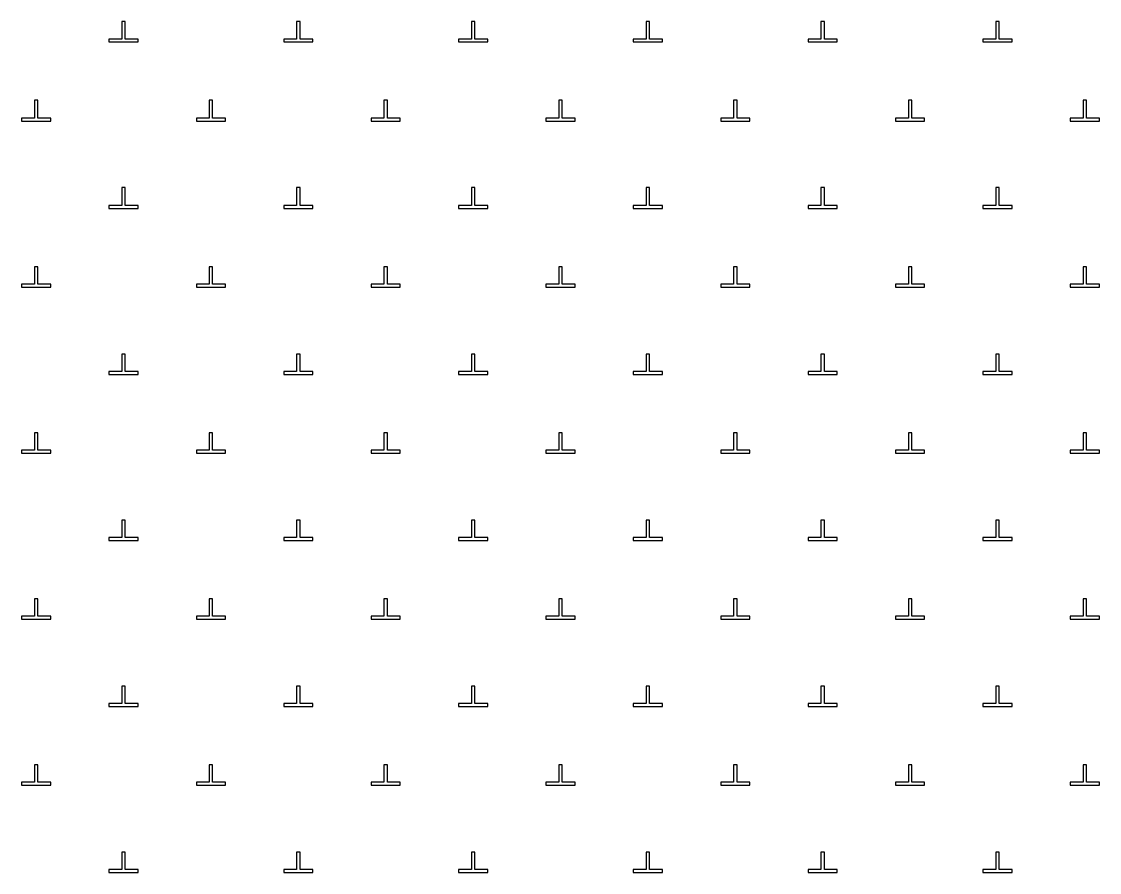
# Model space of a CAD drawing. Extents: x 550890 to 551618, y 1839259 to 1840146.
# Drawn here: x 551456.14 to 551474.64, y 1840002.93 to 1840017.54 of the extents above; entities that cross this region are included whole.
import ezdxf

# ---------------------------------------------------------------- set-up
doc = ezdxf.new("R2010")
doc.units = 0
doc.layers.add('Level 19', color=7, linetype='Continuous')

msp = doc.modelspace()

# ---------------------------------------------------------------- linework, layer by layer
at = {"layer": 'Level 19'}
for p, q in [((551457.92, 1840017.54), (551457.86, 1840017.54)), ((551457.86, 1840017.54), (551457.86, 1840017.24)), ((551457.92, 1840017.24), (551457.92, 1840017.54)), ((551460.92, 1840017.54), (551460.86, 1840017.54)), ((551460.86, 1840017.54), (551460.86, 1840017.24)), ((551460.92, 1840017.24), (551460.92, 1840017.54)), ((551463.92, 1840017.54), (551463.86, 1840017.54)), ((551463.86, 1840017.54), (551463.86, 1840017.24)), ((551463.92, 1840017.24), (551463.92, 1840017.54)), ((551466.92, 1840017.54), (551466.86, 1840017.54)), ((551466.86, 1840017.54), (551466.86, 1840017.24)), ((551466.92, 1840017.24), (551466.92, 1840017.54)), ((551469.92, 1840017.54), (551469.86, 1840017.54)), ((551469.86, 1840017.54), (551469.86, 1840017.24)), ((551469.92, 1840017.24), (551469.92, 1840017.54)), ((551472.92, 1840017.54), (551472.86, 1840017.54)), ((551472.86, 1840017.54), (551472.86, 1840017.24)), ((551472.92, 1840017.24), (551472.92, 1840017.54)), ((551457.86, 1840017.24), (551457.64, 1840017.24)), ((551457.64, 1840017.24), (551457.64, 1840017.19)), ((551458.14, 1840017.24), (551457.92, 1840017.24)), ((551458.14, 1840017.19), (551458.14, 1840017.24)), ((551460.86, 1840017.24), (551460.64, 1840017.24)), ((551460.64, 1840017.24), (551460.64, 1840017.19)), ((551461.14, 1840017.24), (551460.92, 1840017.24)), ((551461.14, 1840017.19), (551461.14, 1840017.24)), ((551463.86, 1840017.24), (551463.64, 1840017.24)), ((551463.64, 1840017.24), (551463.64, 1840017.19)), ((551464.14, 1840017.24), (551463.92, 1840017.24)), ((551464.14, 1840017.19), (551464.14, 1840017.24)), ((551466.86, 1840017.24), (551466.64, 1840017.24)), ((551466.64, 1840017.24), (551466.64, 1840017.19)), ((551467.14, 1840017.24), (551466.92, 1840017.24)), ((551467.14, 1840017.19), (551467.14, 1840017.24)), ((551469.86, 1840017.24), (551469.64, 1840017.24)), ((551469.64, 1840017.24), (551469.64, 1840017.19)), ((551470.14, 1840017.24), (551469.92, 1840017.24)), ((551470.14, 1840017.19), (551470.14, 1840017.24)), ((551472.86, 1840017.24), (551472.64, 1840017.24)), ((551472.64, 1840017.24), (551472.64, 1840017.19)), ((551473.14, 1840017.24), (551472.92, 1840017.24)), ((551473.14, 1840017.19), (551473.14, 1840017.24)), ((551457.64, 1840017.19), (551458.14, 1840017.19)), ((551460.64, 1840017.19), (551461.14, 1840017.19)), ((551463.64, 1840017.19), (551464.14, 1840017.19)), ((551466.64, 1840017.19), (551467.14, 1840017.19)), ((551469.64, 1840017.19), (551470.14, 1840017.19)), ((551472.64, 1840017.19), (551473.14, 1840017.19)), ((551456.42, 1840016.19), (551456.36, 1840016.19)), ((551456.36, 1840016.19), (551456.36, 1840015.88)), ((551456.42, 1840015.88), (551456.42, 1840016.19)), ((551459.42, 1840016.19), (551459.36, 1840016.19)), ((551459.36, 1840016.19), (551459.36, 1840015.88)), ((551459.42, 1840015.88), (551459.42, 1840016.19)), ((551462.42, 1840016.19), (551462.36, 1840016.19)), ((551462.36, 1840016.19), (551462.36, 1840015.88)), ((551462.42, 1840015.88), (551462.42, 1840016.19)), ((551465.42, 1840016.19), (551465.36, 1840016.19)), ((551465.36, 1840016.19), (551465.36, 1840015.88)), ((551465.42, 1840015.88), (551465.42, 1840016.19)), ((551468.42, 1840016.19), (551468.36, 1840016.19)), ((551468.36, 1840016.19), (551468.36, 1840015.88)), ((551468.42, 1840015.88), (551468.42, 1840016.19)), ((551471.42, 1840016.19), (551471.36, 1840016.19)), ((551471.36, 1840016.19), (551471.36, 1840015.88)), ((551471.42, 1840015.88), (551471.42, 1840016.19)), ((551474.42, 1840016.19), (551474.36, 1840016.19)), ((551474.36, 1840016.19), (551474.36, 1840015.88)), ((551474.42, 1840015.88), (551474.42, 1840016.19)), ((551456.36, 1840015.88), (551456.14, 1840015.88)), ((551456.14, 1840015.88), (551456.14, 1840015.83)), ((551456.14, 1840015.83), (551456.64, 1840015.83)), ((551456.64, 1840015.88), (551456.42, 1840015.88)), ((551456.64, 1840015.83), (551456.64, 1840015.88)), ((551459.36, 1840015.88), (551459.14, 1840015.88)), ((551459.14, 1840015.88), (551459.14, 1840015.83)), ((551459.14, 1840015.83), (551459.64, 1840015.83)), ((551459.64, 1840015.88), (551459.42, 1840015.88)), ((551459.64, 1840015.83), (551459.64, 1840015.88)), ((551462.36, 1840015.88), (551462.14, 1840015.88)), ((551462.14, 1840015.88), (551462.14, 1840015.83)), ((551462.14, 1840015.83), (551462.64, 1840015.83)), ((551462.64, 1840015.88), (551462.42, 1840015.88)), ((551462.64, 1840015.83), (551462.64, 1840015.88)), ((551465.36, 1840015.88), (551465.14, 1840015.88)), ((551465.14, 1840015.88), (551465.14, 1840015.83)), ((551465.14, 1840015.83), (551465.64, 1840015.83)), ((551465.64, 1840015.88), (551465.42, 1840015.88)), ((551465.64, 1840015.83), (551465.64, 1840015.88)), ((551468.36, 1840015.88), (551468.14, 1840015.88)), ((551468.14, 1840015.88), (551468.14, 1840015.83)), ((551468.14, 1840015.83), (551468.64, 1840015.83)), ((551468.64, 1840015.88), (551468.42, 1840015.88)), ((551468.64, 1840015.83), (551468.64, 1840015.88)), ((551471.36, 1840015.88), (551471.14, 1840015.88)), ((551471.14, 1840015.88), (551471.14, 1840015.83)), ((551471.14, 1840015.83), (551471.64, 1840015.83)), ((551471.64, 1840015.88), (551471.42, 1840015.88)), ((551471.64, 1840015.83), (551471.64, 1840015.88)), ((551474.36, 1840015.88), (551474.14, 1840015.88)), ((551474.14, 1840015.88), (551474.14, 1840015.83)), ((551474.14, 1840015.83), (551474.64, 1840015.83)), ((551474.64, 1840015.88), (551474.42, 1840015.88)), ((551474.64, 1840015.83), (551474.64, 1840015.88)), ((551457.92, 1840014.69), (551457.86, 1840014.69)), ((551457.86, 1840014.69), (551457.86, 1840014.38)), ((551457.92, 1840014.38), (551457.92, 1840014.69)), ((551460.92, 1840014.69), (551460.86, 1840014.69)), ((551460.86, 1840014.69), (551460.86, 1840014.38)), ((551460.92, 1840014.38), (551460.92, 1840014.69)), ((551463.92, 1840014.69), (551463.86, 1840014.69)), ((551463.86, 1840014.69), (551463.86, 1840014.38)), ((551463.92, 1840014.38), (551463.92, 1840014.69)), ((551466.92, 1840014.69), (551466.86, 1840014.69)), ((551466.86, 1840014.69), (551466.86, 1840014.38)), ((551466.92, 1840014.38), (551466.92, 1840014.69)), ((551469.92, 1840014.69), (551469.86, 1840014.69)), ((551469.86, 1840014.69), (551469.86, 1840014.38)), ((551469.92, 1840014.38), (551469.92, 1840014.69)), ((551472.92, 1840014.69), (551472.86, 1840014.69)), ((551472.86, 1840014.69), (551472.86, 1840014.38)), ((551472.92, 1840014.38), (551472.92, 1840014.69)), ((551457.86, 1840014.38), (551457.64, 1840014.38)), ((551457.64, 1840014.38), (551457.64, 1840014.33)), ((551457.64, 1840014.33), (551458.14, 1840014.33)), ((551458.14, 1840014.38), (551457.92, 1840014.38)), ((551458.14, 1840014.33), (551458.14, 1840014.38)), ((551460.86, 1840014.38), (551460.64, 1840014.38)), ((551460.64, 1840014.38), (551460.64, 1840014.33)), ((551460.64, 1840014.33), (551461.14, 1840014.33)), ((551461.14, 1840014.38), (551460.92, 1840014.38)), ((551461.14, 1840014.33), (551461.14, 1840014.38)), ((551463.86, 1840014.38), (551463.64, 1840014.38)), ((551463.64, 1840014.38), (551463.64, 1840014.33)), ((551463.64, 1840014.33), (551464.14, 1840014.33)), ((551464.14, 1840014.38), (551463.92, 1840014.38)), ((551464.14, 1840014.33), (551464.14, 1840014.38)), ((551466.86, 1840014.38), (551466.64, 1840014.38)), ((551466.64, 1840014.38), (551466.64, 1840014.33)), ((551466.64, 1840014.33), (551467.14, 1840014.33)), ((551467.14, 1840014.38), (551466.92, 1840014.38)), ((551467.14, 1840014.33), (551467.14, 1840014.38)), ((551469.86, 1840014.38), (551469.64, 1840014.38)), ((551469.64, 1840014.38), (551469.64, 1840014.33)), ((551469.64, 1840014.33), (551470.14, 1840014.33)), ((551470.14, 1840014.38), (551469.92, 1840014.38)), ((551470.14, 1840014.33), (551470.14, 1840014.38)), ((551472.86, 1840014.38), (551472.64, 1840014.38)), ((551472.64, 1840014.38), (551472.64, 1840014.33)), ((551472.64, 1840014.33), (551473.14, 1840014.33)), ((551473.14, 1840014.38), (551472.92, 1840014.38)), ((551473.14, 1840014.33), (551473.14, 1840014.38)), ((551456.42, 1840013.33), (551456.36, 1840013.33)), ((551456.36, 1840013.33), (551456.36, 1840013.03)), ((551456.42, 1840013.03), (551456.42, 1840013.33)), ((551459.42, 1840013.33), (551459.36, 1840013.33)), ((551459.36, 1840013.33), (551459.36, 1840013.03)), ((551459.42, 1840013.03), (551459.42, 1840013.33)), ((551462.42, 1840013.33), (551462.36, 1840013.33)), ((551462.36, 1840013.33), (551462.36, 1840013.03)), ((551462.42, 1840013.03), (551462.42, 1840013.33)), ((551465.42, 1840013.33), (551465.36, 1840013.33)), ((551465.36, 1840013.33), (551465.36, 1840013.03)), ((551465.42, 1840013.03), (551465.42, 1840013.33)), ((551468.42, 1840013.33), (551468.36, 1840013.33)), ((551468.36, 1840013.33), (551468.36, 1840013.03)), ((551468.42, 1840013.03), (551468.42, 1840013.33)), ((551471.42, 1840013.33), (551471.36, 1840013.33)), ((551471.36, 1840013.33), (551471.36, 1840013.03)), ((551471.42, 1840013.03), (551471.42, 1840013.33)), ((551474.42, 1840013.33), (551474.36, 1840013.33)), ((551474.36, 1840013.33), (551474.36, 1840013.03)), ((551474.42, 1840013.03), (551474.42, 1840013.33)), ((551456.36, 1840013.03), (551456.14, 1840013.03)), ((551456.14, 1840013.03), (551456.14, 1840012.98)), ((551456.14, 1840012.98), (551456.64, 1840012.98)), ((551456.64, 1840013.03), (551456.42, 1840013.03)), ((551456.64, 1840012.98), (551456.64, 1840013.03)), ((551459.36, 1840013.03), (551459.14, 1840013.03)), ((551459.14, 1840013.03), (551459.14, 1840012.98)), ((551459.14, 1840012.98), (551459.64, 1840012.98)), ((551459.64, 1840013.03), (551459.42, 1840013.03)), ((551459.64, 1840012.98), (551459.64, 1840013.03)), ((551462.36, 1840013.03), (551462.14, 1840013.03)), ((551462.14, 1840013.03), (551462.14, 1840012.98)), ((551462.14, 1840012.98), (551462.64, 1840012.98)), ((551462.64, 1840013.03), (551462.42, 1840013.03)), ((551462.64, 1840012.98), (551462.64, 1840013.03)), ((551465.36, 1840013.03), (551465.14, 1840013.03)), ((551465.14, 1840013.03), (551465.14, 1840012.98)), ((551465.14, 1840012.98), (551465.64, 1840012.98)), ((551465.64, 1840013.03), (551465.42, 1840013.03)), ((551465.64, 1840012.98), (551465.64, 1840013.03)), ((551468.36, 1840013.03), (551468.14, 1840013.03)), ((551468.14, 1840013.03), (551468.14, 1840012.98)), ((551468.14, 1840012.98), (551468.64, 1840012.98)), ((551468.64, 1840013.03), (551468.42, 1840013.03)), ((551468.64, 1840012.98), (551468.64, 1840013.03)), ((551471.36, 1840013.03), (551471.14, 1840013.03)), ((551471.14, 1840013.03), (551471.14, 1840012.98)), ((551471.14, 1840012.98), (551471.64, 1840012.98)), ((551471.64, 1840013.03), (551471.42, 1840013.03)), ((551471.64, 1840012.98), (551471.64, 1840013.03)), ((551474.36, 1840013.03), (551474.14, 1840013.03)), ((551474.14, 1840013.03), (551474.14, 1840012.98)), ((551474.14, 1840012.98), (551474.64, 1840012.98)), ((551474.64, 1840013.03), (551474.42, 1840013.03)), ((551474.64, 1840012.98), (551474.64, 1840013.03)), ((551457.92, 1840011.83), (551457.86, 1840011.83)), ((551457.86, 1840011.83), (551457.86, 1840011.53)), ((551457.92, 1840011.53), (551457.92, 1840011.83)), ((551460.92, 1840011.83), (551460.86, 1840011.83)), ((551460.86, 1840011.83), (551460.86, 1840011.53)), ((551460.92, 1840011.53), (551460.92, 1840011.83)), ((551463.92, 1840011.83), (551463.86, 1840011.83)), ((551463.86, 1840011.83), (551463.86, 1840011.53)), ((551463.92, 1840011.53), (551463.92, 1840011.83)), ((551466.92, 1840011.83), (551466.86, 1840011.83)), ((551466.86, 1840011.83), (551466.86, 1840011.53)), ((551466.92, 1840011.53), (551466.92, 1840011.83)), ((551469.92, 1840011.83), (551469.86, 1840011.83)), ((551469.86, 1840011.83), (551469.86, 1840011.53)), ((551469.92, 1840011.53), (551469.92, 1840011.83)), ((551472.92, 1840011.83), (551472.86, 1840011.83)), ((551472.86, 1840011.83), (551472.86, 1840011.53)), ((551472.92, 1840011.53), (551472.92, 1840011.83)), ((551457.86, 1840011.53), (551457.64, 1840011.53)), ((551457.64, 1840011.53), (551457.64, 1840011.48)), ((551457.64, 1840011.48), (551458.14, 1840011.48)), ((551458.14, 1840011.53), (551457.92, 1840011.53)), ((551458.14, 1840011.48), (551458.14, 1840011.53)), ((551460.86, 1840011.53), (551460.64, 1840011.53)), ((551460.64, 1840011.53), (551460.64, 1840011.48)), ((551460.64, 1840011.48), (551461.14, 1840011.48)), ((551461.14, 1840011.53), (551460.92, 1840011.53)), ((551461.14, 1840011.48), (551461.14, 1840011.53)), ((551463.86, 1840011.53), (551463.64, 1840011.53)), ((551463.64, 1840011.53), (551463.64, 1840011.48)), ((551463.64, 1840011.48), (551464.14, 1840011.48)), ((551464.14, 1840011.53), (551463.92, 1840011.53)), ((551464.14, 1840011.48), (551464.14, 1840011.53)), ((551466.86, 1840011.53), (551466.64, 1840011.53)), ((551466.64, 1840011.53), (551466.64, 1840011.48)), ((551466.64, 1840011.48), (551467.14, 1840011.48)), ((551467.14, 1840011.53), (551466.92, 1840011.53)), ((551467.14, 1840011.48), (551467.14, 1840011.53)), ((551469.86, 1840011.53), (551469.64, 1840011.53)), ((551469.64, 1840011.53), (551469.64, 1840011.48)), ((551469.64, 1840011.48), (551470.14, 1840011.48)), ((551470.14, 1840011.53), (551469.92, 1840011.53)), ((551470.14, 1840011.48), (551470.14, 1840011.53)), ((551472.86, 1840011.53), (551472.64, 1840011.53)), ((551472.64, 1840011.53), (551472.64, 1840011.48)), ((551472.64, 1840011.48), (551473.14, 1840011.48)), ((551473.14, 1840011.53), (551472.92, 1840011.53)), ((551473.14, 1840011.48), (551473.14, 1840011.53)), ((551456.42, 1840010.48), (551456.36, 1840010.48)), ((551456.36, 1840010.48), (551456.36, 1840010.18)), ((551456.42, 1840010.18), (551456.42, 1840010.48)), ((551459.42, 1840010.48), (551459.36, 1840010.48)), ((551459.36, 1840010.48), (551459.36, 1840010.18)), ((551459.42, 1840010.18), (551459.42, 1840010.48)), ((551462.42, 1840010.48), (551462.36, 1840010.48)), ((551462.36, 1840010.48), (551462.36, 1840010.18)), ((551462.42, 1840010.18), (551462.42, 1840010.48)), ((551465.42, 1840010.48), (551465.36, 1840010.48)), ((551465.36, 1840010.48), (551465.36, 1840010.18)), ((551465.42, 1840010.18), (551465.42, 1840010.48)), ((551468.42, 1840010.48), (551468.36, 1840010.48)), ((551468.36, 1840010.48), (551468.36, 1840010.18)), ((551468.42, 1840010.18), (551468.42, 1840010.48)), ((551471.42, 1840010.48), (551471.36, 1840010.48)), ((551471.36, 1840010.48), (551471.36, 1840010.18)), ((551471.42, 1840010.18), (551471.42, 1840010.48)), ((551474.42, 1840010.48), (551474.36, 1840010.48)), ((551474.36, 1840010.48), (551474.36, 1840010.18)), ((551474.42, 1840010.18), (551474.42, 1840010.48)), ((551456.36, 1840010.18), (551456.14, 1840010.18)), ((551456.14, 1840010.18), (551456.14, 1840010.13)), ((551456.14, 1840010.13), (551456.64, 1840010.13)), ((551456.64, 1840010.18), (551456.42, 1840010.18)), ((551456.64, 1840010.13), (551456.64, 1840010.18)), ((551459.36, 1840010.18), (551459.14, 1840010.18)), ((551459.14, 1840010.18), (551459.14, 1840010.13)), ((551459.14, 1840010.13), (551459.64, 1840010.13)), ((551459.64, 1840010.18), (551459.42, 1840010.18)), ((551459.64, 1840010.13), (551459.64, 1840010.18)), ((551462.36, 1840010.18), (551462.14, 1840010.18)), ((551462.14, 1840010.18), (551462.14, 1840010.13)), ((551462.14, 1840010.13), (551462.64, 1840010.13)), ((551462.64, 1840010.18), (551462.42, 1840010.18)), ((551462.64, 1840010.13), (551462.64, 1840010.18)), ((551465.36, 1840010.18), (551465.14, 1840010.18)), ((551465.14, 1840010.18), (551465.14, 1840010.13)), ((551465.14, 1840010.13), (551465.64, 1840010.13)), ((551465.64, 1840010.18), (551465.42, 1840010.18)), ((551465.64, 1840010.13), (551465.64, 1840010.18)), ((551468.36, 1840010.18), (551468.14, 1840010.18)), ((551468.14, 1840010.18), (551468.14, 1840010.13)), ((551468.14, 1840010.13), (551468.64, 1840010.13)), ((551468.64, 1840010.18), (551468.42, 1840010.18)), ((551468.64, 1840010.13), (551468.64, 1840010.18)), ((551471.36, 1840010.18), (551471.14, 1840010.18)), ((551471.14, 1840010.18), (551471.14, 1840010.13)), ((551471.14, 1840010.13), (551471.64, 1840010.13)), ((551471.64, 1840010.18), (551471.42, 1840010.18)), ((551471.64, 1840010.13), (551471.64, 1840010.18)), ((551474.36, 1840010.18), (551474.14, 1840010.18)), ((551474.14, 1840010.18), (551474.14, 1840010.13)), ((551474.14, 1840010.13), (551474.64, 1840010.13)), ((551474.64, 1840010.18), (551474.42, 1840010.18)), ((551474.64, 1840010.13), (551474.64, 1840010.18)), ((551457.92, 1840008.98), (551457.86, 1840008.98)), ((551457.86, 1840008.98), (551457.86, 1840008.68)), ((551457.92, 1840008.68), (551457.92, 1840008.98)), ((551460.92, 1840008.98), (551460.86, 1840008.98)), ((551460.86, 1840008.98), (551460.86, 1840008.68)), ((551460.92, 1840008.68), (551460.92, 1840008.98)), ((551463.92, 1840008.98), (551463.86, 1840008.98)), ((551463.86, 1840008.98), (551463.86, 1840008.68)), ((551463.92, 1840008.68), (551463.92, 1840008.98)), ((551466.92, 1840008.98), (551466.86, 1840008.98)), ((551466.86, 1840008.98), (551466.86, 1840008.68)), ((551466.92, 1840008.68), (551466.92, 1840008.98)), ((551469.92, 1840008.98), (551469.86, 1840008.98)), ((551469.86, 1840008.98), (551469.86, 1840008.68)), ((551469.92, 1840008.68), (551469.92, 1840008.98)), ((551472.92, 1840008.98), (551472.86, 1840008.98)), ((551472.86, 1840008.98), (551472.86, 1840008.68)), ((551472.92, 1840008.68), (551472.92, 1840008.98)), ((551457.86, 1840008.68), (551457.64, 1840008.68)), ((551457.64, 1840008.68), (551457.64, 1840008.63)), ((551457.64, 1840008.63), (551458.14, 1840008.63)), ((551458.14, 1840008.68), (551457.92, 1840008.68)), ((551458.14, 1840008.63), (551458.14, 1840008.68)), ((551460.86, 1840008.68), (551460.64, 1840008.68)), ((551460.64, 1840008.68), (551460.64, 1840008.63)), ((551460.64, 1840008.63), (551461.14, 1840008.63)), ((551461.14, 1840008.68), (551460.92, 1840008.68)), ((551461.14, 1840008.63), (551461.14, 1840008.68)), ((551463.86, 1840008.68), (551463.64, 1840008.68)), ((551463.64, 1840008.68), (551463.64, 1840008.63)), ((551463.64, 1840008.63), (551464.14, 1840008.63)), ((551464.14, 1840008.68), (551463.92, 1840008.68)), ((551464.14, 1840008.63), (551464.14, 1840008.68)), ((551466.86, 1840008.68), (551466.64, 1840008.68)), ((551466.64, 1840008.68), (551466.64, 1840008.63)), ((551466.64, 1840008.63), (551467.14, 1840008.63)), ((551467.14, 1840008.68), (551466.92, 1840008.68)), ((551467.14, 1840008.63), (551467.14, 1840008.68)), ((551469.86, 1840008.68), (551469.64, 1840008.68)), ((551469.64, 1840008.68), (551469.64, 1840008.63)), ((551469.64, 1840008.63), (551470.14, 1840008.63)), ((551470.14, 1840008.68), (551469.92, 1840008.68)), ((551470.14, 1840008.63), (551470.14, 1840008.68)), ((551472.86, 1840008.68), (551472.64, 1840008.68)), ((551472.64, 1840008.68), (551472.64, 1840008.63)), ((551472.64, 1840008.63), (551473.14, 1840008.63)), ((551473.14, 1840008.68), (551472.92, 1840008.68)), ((551473.14, 1840008.63), (551473.14, 1840008.68)), ((551456.42, 1840007.63), (551456.36, 1840007.63)), ((551456.36, 1840007.63), (551456.36, 1840007.33)), ((551456.42, 1840007.33), (551456.42, 1840007.63)), ((551459.42, 1840007.63), (551459.36, 1840007.63)), ((551459.36, 1840007.63), (551459.36, 1840007.33)), ((551459.42, 1840007.33), (551459.42, 1840007.63)), ((551462.42, 1840007.63), (551462.36, 1840007.63)), ((551462.36, 1840007.63), (551462.36, 1840007.33)), ((551462.42, 1840007.33), (551462.42, 1840007.63)), ((551465.42, 1840007.63), (551465.36, 1840007.63)), ((551465.36, 1840007.63), (551465.36, 1840007.33)), ((551465.42, 1840007.33), (551465.42, 1840007.63)), ((551468.42, 1840007.63), (551468.36, 1840007.63)), ((551468.36, 1840007.63), (551468.36, 1840007.33)), ((551468.42, 1840007.33), (551468.42, 1840007.63)), ((551471.42, 1840007.63), (551471.36, 1840007.63)), ((551471.36, 1840007.63), (551471.36, 1840007.33)), ((551471.42, 1840007.33), (551471.42, 1840007.63)), ((551474.42, 1840007.63), (551474.36, 1840007.63)), ((551474.36, 1840007.63), (551474.36, 1840007.33)), ((551474.42, 1840007.33), (551474.42, 1840007.63)), ((551456.36, 1840007.33), (551456.14, 1840007.33)), ((551456.14, 1840007.33), (551456.14, 1840007.28)), ((551456.14, 1840007.28), (551456.64, 1840007.28)), ((551456.64, 1840007.33), (551456.42, 1840007.33)), ((551456.64, 1840007.28), (551456.64, 1840007.33)), ((551459.36, 1840007.33), (551459.14, 1840007.33)), ((551459.14, 1840007.33), (551459.14, 1840007.28)), ((551459.14, 1840007.28), (551459.64, 1840007.28)), ((551459.64, 1840007.33), (551459.42, 1840007.33)), ((551459.64, 1840007.28), (551459.64, 1840007.33)), ((551462.36, 1840007.33), (551462.14, 1840007.33)), ((551462.14, 1840007.33), (551462.14, 1840007.28)), ((551462.14, 1840007.28), (551462.64, 1840007.28)), ((551462.64, 1840007.33), (551462.42, 1840007.33)), ((551462.64, 1840007.28), (551462.64, 1840007.33)), ((551465.36, 1840007.33), (551465.14, 1840007.33)), ((551465.14, 1840007.33), (551465.14, 1840007.28)), ((551465.14, 1840007.28), (551465.64, 1840007.28)), ((551465.64, 1840007.33), (551465.42, 1840007.33)), ((551465.64, 1840007.28), (551465.64, 1840007.33)), ((551468.36, 1840007.33), (551468.14, 1840007.33)), ((551468.14, 1840007.33), (551468.14, 1840007.28)), ((551468.14, 1840007.28), (551468.64, 1840007.28)), ((551468.64, 1840007.33), (551468.42, 1840007.33)), ((551468.64, 1840007.28), (551468.64, 1840007.33)), ((551471.36, 1840007.33), (551471.14, 1840007.33)), ((551471.14, 1840007.33), (551471.14, 1840007.28)), ((551471.14, 1840007.28), (551471.64, 1840007.28)), ((551471.64, 1840007.33), (551471.42, 1840007.33)), ((551471.64, 1840007.28), (551471.64, 1840007.33)), ((551474.36, 1840007.33), (551474.14, 1840007.33)), ((551474.14, 1840007.33), (551474.14, 1840007.28)), ((551474.14, 1840007.28), (551474.64, 1840007.28)), ((551474.64, 1840007.33), (551474.42, 1840007.33)), ((551474.64, 1840007.28), (551474.64, 1840007.33)), ((551457.92, 1840006.13), (551457.86, 1840006.13)), ((551457.86, 1840006.13), (551457.86, 1840005.83)), ((551457.92, 1840005.83), (551457.92, 1840006.13)), ((551460.92, 1840006.13), (551460.86, 1840006.13)), ((551460.86, 1840006.13), (551460.86, 1840005.83)), ((551460.92, 1840005.83), (551460.92, 1840006.13)), ((551463.92, 1840006.13), (551463.86, 1840006.13)), ((551463.86, 1840006.13), (551463.86, 1840005.83)), ((551463.92, 1840005.83), (551463.92, 1840006.13)), ((551466.92, 1840006.13), (551466.86, 1840006.13)), ((551466.86, 1840006.13), (551466.86, 1840005.83)), ((551466.92, 1840005.83), (551466.92, 1840006.13)), ((551469.92, 1840006.13), (551469.86, 1840006.13)), ((551469.86, 1840006.13), (551469.86, 1840005.83)), ((551469.92, 1840005.83), (551469.92, 1840006.13)), ((551472.92, 1840006.13), (551472.86, 1840006.13)), ((551472.86, 1840006.13), (551472.86, 1840005.83)), ((551472.92, 1840005.83), (551472.92, 1840006.13)), ((551457.86, 1840005.83), (551457.64, 1840005.83)), ((551457.64, 1840005.83), (551457.64, 1840005.78)), ((551457.64, 1840005.78), (551458.14, 1840005.78)), ((551458.14, 1840005.83), (551457.92, 1840005.83)), ((551458.14, 1840005.78), (551458.14, 1840005.83)), ((551460.86, 1840005.83), (551460.64, 1840005.83)), ((551460.64, 1840005.83), (551460.64, 1840005.78)), ((551460.64, 1840005.78), (551461.14, 1840005.78)), ((551461.14, 1840005.83), (551460.92, 1840005.83)), ((551461.14, 1840005.78), (551461.14, 1840005.83)), ((551463.86, 1840005.83), (551463.64, 1840005.83)), ((551463.64, 1840005.83), (551463.64, 1840005.78)), ((551463.64, 1840005.78), (551464.14, 1840005.78)), ((551464.14, 1840005.83), (551463.92, 1840005.83)), ((551464.14, 1840005.78), (551464.14, 1840005.83)), ((551466.86, 1840005.83), (551466.64, 1840005.83)), ((551466.64, 1840005.83), (551466.64, 1840005.78)), ((551466.64, 1840005.78), (551467.14, 1840005.78)), ((551467.14, 1840005.83), (551466.92, 1840005.83)), ((551467.14, 1840005.78), (551467.14, 1840005.83)), ((551469.86, 1840005.83), (551469.64, 1840005.83)), ((551469.64, 1840005.83), (551469.64, 1840005.78)), ((551469.64, 1840005.78), (551470.14, 1840005.78)), ((551470.14, 1840005.83), (551469.92, 1840005.83)), ((551470.14, 1840005.78), (551470.14, 1840005.83)), ((551472.86, 1840005.83), (551472.64, 1840005.83)), ((551472.64, 1840005.83), (551472.64, 1840005.78)), ((551472.64, 1840005.78), (551473.14, 1840005.78)), ((551473.14, 1840005.83), (551472.92, 1840005.83)), ((551473.14, 1840005.78), (551473.14, 1840005.83)), ((551456.42, 1840004.78), (551456.36, 1840004.78)), ((551456.36, 1840004.78), (551456.36, 1840004.48)), ((551456.42, 1840004.48), (551456.42, 1840004.78)), ((551459.42, 1840004.78), (551459.36, 1840004.78)), ((551459.36, 1840004.78), (551459.36, 1840004.48)), ((551459.42, 1840004.48), (551459.42, 1840004.78)), ((551462.42, 1840004.78), (551462.36, 1840004.78)), ((551462.36, 1840004.78), (551462.36, 1840004.48)), ((551462.42, 1840004.48), (551462.42, 1840004.78)), ((551465.42, 1840004.78), (551465.36, 1840004.78)), ((551465.36, 1840004.78), (551465.36, 1840004.48)), ((551465.42, 1840004.48), (551465.42, 1840004.78)), ((551468.42, 1840004.78), (551468.36, 1840004.78)), ((551468.36, 1840004.78), (551468.36, 1840004.48)), ((551468.42, 1840004.48), (551468.42, 1840004.78)), ((551471.42, 1840004.78), (551471.36, 1840004.78)), ((551471.36, 1840004.78), (551471.36, 1840004.48)), ((551471.42, 1840004.48), (551471.42, 1840004.78)), ((551474.42, 1840004.78), (551474.36, 1840004.78)), ((551474.36, 1840004.78), (551474.36, 1840004.48)), ((551474.42, 1840004.48), (551474.42, 1840004.78)), ((551456.36, 1840004.48), (551456.14, 1840004.48)), ((551456.14, 1840004.48), (551456.14, 1840004.43)), ((551456.64, 1840004.48), (551456.42, 1840004.48)), ((551456.64, 1840004.43), (551456.64, 1840004.48)), ((551459.36, 1840004.48), (551459.14, 1840004.48)), ((551459.14, 1840004.48), (551459.14, 1840004.43)), ((551459.64, 1840004.48), (551459.42, 1840004.48)), ((551459.64, 1840004.43), (551459.64, 1840004.48)), ((551462.36, 1840004.48), (551462.14, 1840004.48)), ((551462.14, 1840004.48), (551462.14, 1840004.43)), ((551462.64, 1840004.48), (551462.42, 1840004.48)), ((551462.64, 1840004.43), (551462.64, 1840004.48)), ((551465.36, 1840004.48), (551465.14, 1840004.48)), ((551465.14, 1840004.48), (551465.14, 1840004.43)), ((551465.64, 1840004.48), (551465.42, 1840004.48)), ((551465.64, 1840004.43), (551465.64, 1840004.48)), ((551468.36, 1840004.48), (551468.14, 1840004.48)), ((551468.14, 1840004.48), (551468.14, 1840004.43)), ((551468.64, 1840004.48), (551468.42, 1840004.48)), ((551468.64, 1840004.43), (551468.64, 1840004.48)), ((551471.36, 1840004.48), (551471.14, 1840004.48)), ((551471.14, 1840004.48), (551471.14, 1840004.43)), ((551471.64, 1840004.48), (551471.42, 1840004.48)), ((551471.64, 1840004.43), (551471.64, 1840004.48)), ((551474.36, 1840004.48), (551474.14, 1840004.48)), ((551474.14, 1840004.48), (551474.14, 1840004.43)), ((551474.64, 1840004.48), (551474.42, 1840004.48)), ((551474.64, 1840004.43), (551474.64, 1840004.48)), ((551456.14, 1840004.43), (551456.64, 1840004.43)), ((551459.14, 1840004.43), (551459.64, 1840004.43)), ((551462.14, 1840004.43), (551462.64, 1840004.43)), ((551465.14, 1840004.43), (551465.64, 1840004.43)), ((551468.14, 1840004.43), (551468.64, 1840004.43)), ((551471.14, 1840004.43), (551471.64, 1840004.43)), ((551474.14, 1840004.43), (551474.64, 1840004.43)), ((551457.92, 1840003.28), (551457.86, 1840003.28)), ((551457.86, 1840003.28), (551457.86, 1840002.98)), ((551457.92, 1840002.98), (551457.92, 1840003.28)), ((551460.92, 1840003.28), (551460.86, 1840003.28)), ((551460.86, 1840003.28), (551460.86, 1840002.98)), ((551460.92, 1840002.98), (551460.92, 1840003.28)), ((551463.92, 1840003.28), (551463.86, 1840003.28)), ((551463.86, 1840003.28), (551463.86, 1840002.98)), ((551463.92, 1840002.98), (551463.92, 1840003.28)), ((551466.92, 1840003.28), (551466.86, 1840003.28)), ((551466.86, 1840003.28), (551466.86, 1840002.98)), ((551466.92, 1840002.98), (551466.92, 1840003.28)), ((551469.92, 1840003.28), (551469.86, 1840003.28)), ((551469.86, 1840003.28), (551469.86, 1840002.98)), ((551469.92, 1840002.98), (551469.92, 1840003.28)), ((551472.92, 1840003.28), (551472.86, 1840003.28)), ((551472.86, 1840003.28), (551472.86, 1840002.98)), ((551472.92, 1840002.98), (551472.92, 1840003.28)), ((551457.86, 1840002.98), (551457.64, 1840002.98)), ((551457.64, 1840002.98), (551457.64, 1840002.93)), ((551458.14, 1840002.98), (551457.92, 1840002.98)), ((551458.14, 1840002.93), (551458.14, 1840002.98)), ((551460.86, 1840002.98), (551460.64, 1840002.98)), ((551460.64, 1840002.98), (551460.64, 1840002.93)), ((551461.14, 1840002.98), (551460.92, 1840002.98)), ((551461.14, 1840002.93), (551461.14, 1840002.98)), ((551463.86, 1840002.98), (551463.64, 1840002.98)), ((551463.64, 1840002.98), (551463.64, 1840002.93)), ((551464.14, 1840002.98), (551463.92, 1840002.98)), ((551464.14, 1840002.93), (551464.14, 1840002.98)), ((551466.86, 1840002.98), (551466.64, 1840002.98)), ((551466.64, 1840002.98), (551466.64, 1840002.93)), ((551467.14, 1840002.98), (551466.92, 1840002.98)), ((551467.14, 1840002.93), (551467.14, 1840002.98)), ((551469.86, 1840002.98), (551469.64, 1840002.98)), ((551469.64, 1840002.98), (551469.64, 1840002.93)), ((551470.14, 1840002.98), (551469.92, 1840002.98)), ((551470.14, 1840002.93), (551470.14, 1840002.98)), ((551472.86, 1840002.98), (551472.64, 1840002.98)), ((551472.64, 1840002.98), (551472.64, 1840002.93)), ((551473.14, 1840002.98), (551472.92, 1840002.98)), ((551473.14, 1840002.93), (551473.14, 1840002.98)), ((551457.64, 1840002.93), (551458.14, 1840002.93)), ((551460.64, 1840002.93), (551461.14, 1840002.93)), ((551463.64, 1840002.93), (551464.14, 1840002.93)), ((551466.64, 1840002.93), (551467.14, 1840002.93)), ((551469.64, 1840002.93), (551470.14, 1840002.93)), ((551472.64, 1840002.93), (551473.14, 1840002.93))]:
    msp.add_line(p, q, dxfattribs=at)

doc.saveas('drawing.dxf')
